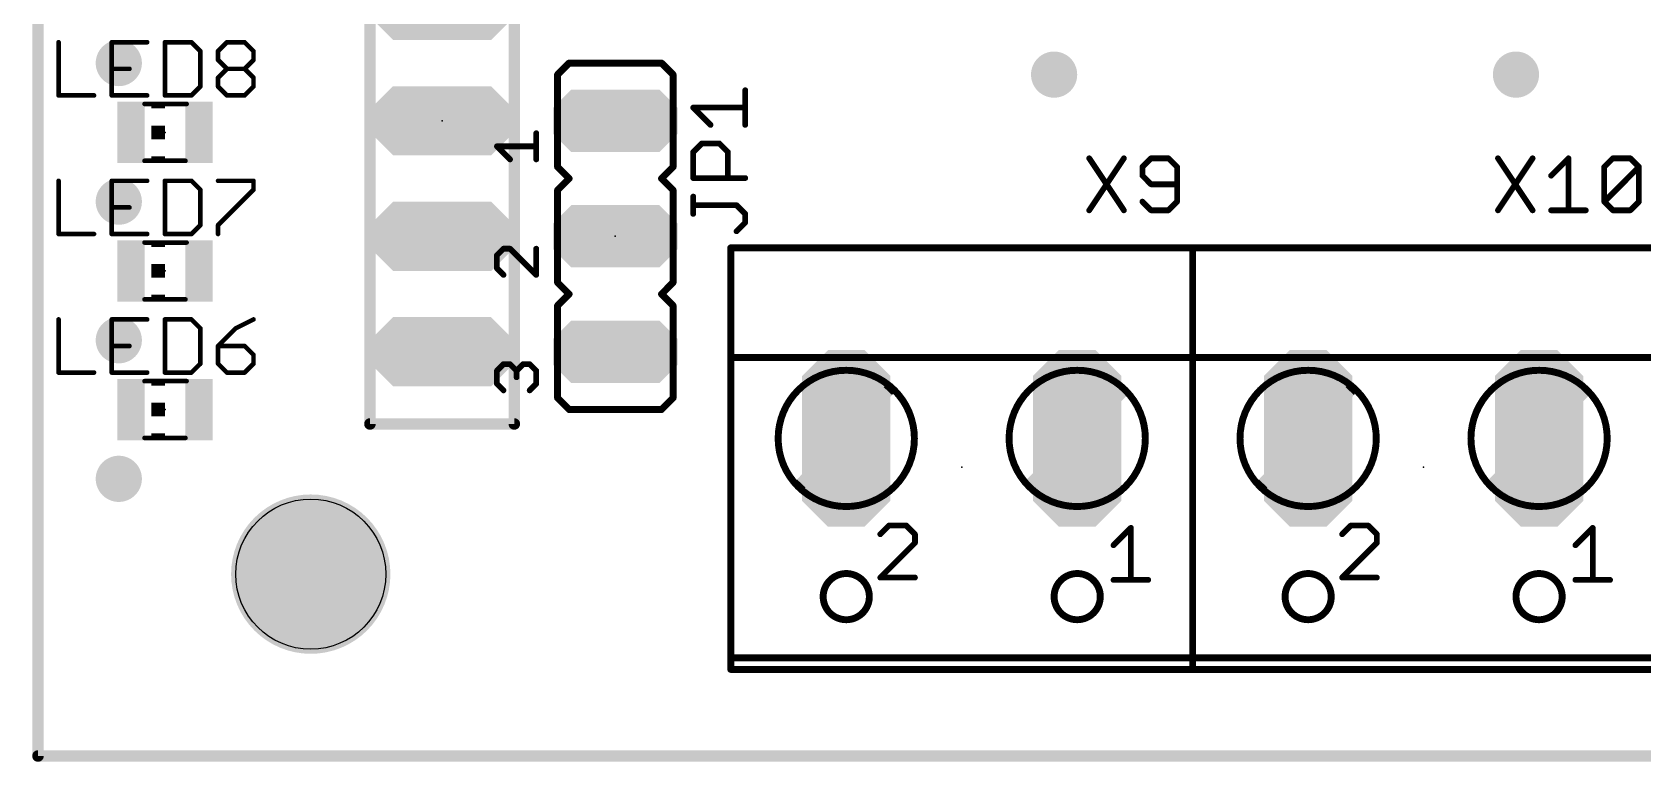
# Model space of a CAD drawing. Extents: x -10 to 136, y 0 to 101.
# Drawn here: x -0.13 to 35.3, y -0.13 to 15.92 of the extents above; entities that cross this region are included whole.
import ezdxf

# ---------------------------------------------------------------- set-up
doc = ezdxf.new("R2010")
doc.units = 0
for name, color, linetype in [('17', 92, 'CONTINUOUS'), ('18', 92, 'CONTINUOUS'), ('20', 7, 'CONTINUOUS'), ('21', 253, 'CONTINUOUS'), ('23', 7, 'CONTINUOUS'), ('25', 253, 'CONTINUOUS'), ('51', 253, 'CONTINUOUS')]:
    doc.layers.add(name, color=color, linetype=linetype)

# ---------------------------------------------------------------- blocks, each defined once
blk = doc.blocks.new('LONGP100')
at = {"const_width": 0.5}
blk.add_lwpolyline([(-0.75, -0.1036), (-0.75, 0.1036), (-0.6036, 0.25), (0.6036, 0.25), (0.75, 0.1036), (0.75, -0.1036), (0.6036, -0.25), (-0.6036, -0.25), (-0.75, -0.1036), (-0.75, 0.1036)], dxfattribs=at)
blk = doc.blocks.new('RECT')
blk.add_solid([(-0.5, -0.5), (0.5, -0.5), (-0.5, 0.5), (0.5, 0.5)])
blk = doc.blocks.new('ROUNDV')
at = {"const_width": 0.5}
blk.add_lwpolyline([(0, -0.25, 1), (0, 0.25, 1), (0, -0.25)], format="xyb", dxfattribs=at)

msp = doc.modelspace()

# ---------------------------------------------------------------- linework, layer by layer
at = {"layer": '20', "const_width": 0.254}
for points in [[(0, 94), (0, 0)], [(0, 0), (135.89, 0)]]:
    msp.add_lwpolyline(points, dxfattribs=at)
at = {"layer": '20', "const_width": 0.127}
for points in [[(0, 0.0635, 1), (0, -0.0635)], [(-0.0635, 0, 1), (0.0635, 0)]]:
    msp.add_lwpolyline(points, format="xyb", dxfattribs=at)
at = {"layer": '20'}
msp.add_circle((6, 4), 1.651, dxfattribs=at)
at = {"layer": '21'}
for points, const_width in [([(7.3025, 20.6375), (7.3025, 7.3025)], 0.254), ([(10.4775, 7.3025), (10.4775, 17.78)], 0.254), ([(11.684, 15.24), (11.43, 14.986)], 0.1524), ([(11.684, 15.24), (13.716, 15.24)], 0.1524), ([(13.716, 15.24), (13.97, 14.986)], 0.1524), ([(11.43, 12.954), (11.43, 14.986)], 0.1524), ([(13.97, 12.954), (13.97, 14.986)], 0.1524), ([(10.3839, 13.1214), (10.0958, 13.4095)], 0.127), ([(10.0958, 13.4095), (10.9601, 13.4095)], 0.127), ([(10.9601, 13.1214), (10.9601, 13.6976)], 0.127), ([(11.43, 12.954), (11.684, 12.7)], 0.1524), ([(11.684, 12.7), (11.43, 12.446)], 0.1524), ([(13.97, 12.954), (13.716, 12.7)], 0.1524), ([(13.716, 12.7), (13.97, 12.446)], 0.1524), ([(11.43, 10.414), (11.43, 12.446)], 0.1524), ([(13.97, 10.414), (13.97, 12.446)], 0.1524), ([(10.2399, 11.1576), (10.0958, 11.0135)], 0.127), ([(10.0958, 11.0135), (10.0958, 10.7254)], 0.127), ([(10.3839, 11.1576), (10.2399, 11.1576)], 0.127), ([(10.9601, 10.5814), (10.3839, 11.1576)], 0.127), ([(10.9601, 11.1576), (10.9601, 10.5814)], 0.127), ([(15.24, 11.176), (15.24, 8.763)], 0.1524), ([(15.24, 11.176), (25.4, 11.176)], 0.1524), ([(25.4, 8.763), (25.4, 11.176)], 0.1524), ([(25.4, 11.176), (25.4, 8.763)], 0.1524), ([(25.4, 11.176), (35.56, 11.176)], 0.1524), ([(10.0958, 10.7254), (10.2399, 10.5814)], 0.127), ([(11.43, 10.414), (11.684, 10.16)], 0.1524), ([(13.97, 10.414), (13.716, 10.16)], 0.1524), ([(11.684, 10.16), (11.43, 9.906)], 0.1524), ([(11.43, 7.874), (11.43, 9.906)], 0.1524), ([(13.716, 10.16), (13.97, 9.906)], 0.1524), ([(13.97, 7.874), (13.97, 9.906)], 0.1524), ([(10.0958, 8.4735), (10.2399, 8.6176)], 0.127), ([(10.0958, 8.1854), (10.0958, 8.4735)], 0.127), ([(10.2399, 8.6176), (10.3839, 8.6176)], 0.127), ([(10.3839, 8.6176), (10.528, 8.4735)], 0.127), ([(10.528, 8.4735), (10.672, 8.6176)], 0.127), ([(10.528, 8.4735), (10.528, 8.3295)], 0.127), ([(10.672, 8.6176), (10.8161, 8.6176)], 0.127), ([(10.8161, 8.6176), (10.9601, 8.4735)], 0.127), ([(10.9601, 8.4735), (10.9601, 8.1854)], 0.127), ([(16.891, 8.763), (15.24, 8.763)], 0.1524), ([(15.24, 8.763), (15.24, 2.159)], 0.1524), ([(21.971, 8.763), (18.669, 8.763)], 0.1524), ([(25.4, 8.763), (23.749, 8.763)], 0.1524), ([(25.4, 2.159), (25.4, 8.763)], 0.1524), ([(27.051, 8.763), (25.4, 8.763)], 0.1524), ([(25.4, 8.763), (25.4, 2.159)], 0.1524), ([(32.131, 8.763), (28.829, 8.763)], 0.1524), ([(35.56, 8.763), (33.909, 8.763)], 0.1524), ([(10.2399, 8.0414), (10.0958, 8.1854)], 0.127), ([(10.9601, 8.1854), (10.8161, 8.0414)], 0.127), ([(11.43, 7.874), (11.684, 7.62)], 0.1524), ([(13.97, 7.874), (13.716, 7.62)], 0.1524), ([(13.716, 7.62), (11.684, 7.62)], 0.1524), ([(7.3025, 7.3025), (10.4775, 7.3025)], 0.254), ([(25.4, 2.159), (15.24, 2.159)], 0.1524), ([(15.24, 2.159), (15.24, 1.905)], 0.1524), ([(25.4, 2.159), (25.4, 1.905)], 0.1524), ([(35.56, 2.159), (25.4, 2.159)], 0.1524), ([(25.4, 2.159), (25.4, 1.905)], 0.1524), ([(25.4, 1.905), (15.24, 1.905)], 0.1524), ([(35.56, 1.905), (25.4, 1.905)], 0.1524)]:
    msp.add_lwpolyline(points, dxfattribs=dict(at, const_width=const_width))
for points, const_width in [([(11.684, 15.2781, 1), (11.684, 15.2019)], 0.0762), ([(11.7109, 15.2131, 1), (11.6571, 15.2669)], 0.0762), ([(13.7429, 15.2669, 1), (13.6891, 15.2131)], 0.0762), ([(13.716, 15.2019, 1), (13.716, 15.2781)], 0.0762), ([(11.4681, 14.986, 1), (11.3919, 14.986)], 0.0762), ([(11.4031, 15.0129, 1), (11.4569, 14.9591)], 0.0762), ([(14.0081, 14.986, 1), (13.9319, 14.986)], 0.0762), ([(13.9431, 14.9591, 1), (13.9969, 15.0129)], 0.0762), ([(10.1183, 13.432, 1), (10.0733, 13.387)], 0.0635), ([(10.0958, 13.4413, 1), (10.0958, 13.3778)], 0.0635), ([(10.9919, 13.6976, 1), (10.9284, 13.6976)], 0.0635), ([(10.9601, 13.3778, 1), (10.9601, 13.4413)], 0.0635), ([(10.3614, 13.0989, 1), (10.4064, 13.1439)], 0.0635), ([(10.9284, 13.1214, 1), (10.9919, 13.1214)], 0.0635), ([(11.3919, 12.954, 1), (11.4681, 12.954)], 0.0762), ([(11.4569, 12.9809, 1), (11.4031, 12.9271)], 0.0762), ([(11.7109, 12.6731, 1), (11.6571, 12.7269)], 0.0762), ([(11.6571, 12.6731, 1), (11.7109, 12.7269)], 0.0762), ([(13.7429, 12.7269, 1), (13.6891, 12.6731)], 0.0762), ([(13.6891, 12.7269, 1), (13.7429, 12.6731)], 0.0762), ([(13.9319, 12.954, 1), (14.0081, 12.954)], 0.0762), ([(13.9969, 12.9271, 1), (13.9431, 12.9809)], 0.0762), ([(11.4681, 12.446, 1), (11.3919, 12.446)], 0.0762), ([(11.4031, 12.4729, 1), (11.4569, 12.4191)], 0.0762), ([(14.0081, 12.446, 1), (13.9319, 12.446)], 0.0762), ([(13.9431, 12.4191, 1), (13.9969, 12.4729)], 0.0762), ([(10.1276, 11.0135, 1), (10.064, 11.0135)], 0.0635), ([(10.0733, 11.036, 1), (10.1183, 10.991)], 0.0635), ([(10.2399, 11.1894, 1), (10.2399, 11.1258)], 0.0635), ([(10.2624, 11.1351, 1), (10.2174, 11.1801)], 0.0635), ([(10.4064, 11.1801, 1), (10.3614, 11.1351)], 0.0635), ([(10.3839, 11.1258, 1), (10.3839, 11.1894)], 0.0635), ([(10.9919, 11.1576, 1), (10.9284, 11.1576)], 0.0635), ([(15.2781, 11.176, 1), (15.2019, 11.176)], 0.0762), ([(15.24, 11.2141, 1), (15.24, 11.1379)], 0.0762), ([(25.4381, 11.176, 1), (25.3619, 11.176)], 0.0762), ([(25.4381, 11.176, 1), (25.3619, 11.176)], 0.0762), ([(25.4, 11.2141, 1), (25.4, 11.1379)], 0.0762), ([(25.4, 11.1379, 1), (25.4, 11.2141)], 0.0762), ([(10.064, 10.7254, 1), (10.1276, 10.7254)], 0.0635), ([(10.1182, 10.7479, 1), (10.0734, 10.7029)], 0.0635), ([(10.2175, 10.5589, 1), (10.2623, 10.6039)], 0.0635), ([(10.9376, 10.5589, 1), (10.9826, 10.6039)], 0.0635), ([(10.9284, 10.5814, 1), (10.9919, 10.5814)], 0.0635), ([(11.3919, 10.414, 1), (11.4681, 10.414)], 0.0762), ([(11.4569, 10.4409, 1), (11.4031, 10.3871)], 0.0762), ([(13.9319, 10.414, 1), (14.0081, 10.414)], 0.0762), ([(13.9969, 10.3871, 1), (13.9431, 10.4409)], 0.0762), ([(11.4681, 9.906, 1), (11.3919, 9.906)], 0.0762), ([(11.4031, 9.9329, 1), (11.4569, 9.8791)], 0.0762), ([(11.7109, 10.1331, 1), (11.6571, 10.1869)], 0.0762), ([(11.6571, 10.1331, 1), (11.7109, 10.1869)], 0.0762), ([(13.7429, 10.1869, 1), (13.6891, 10.1331)], 0.0762), ([(13.6891, 10.1869, 1), (13.7429, 10.1331)], 0.0762), ([(14.0081, 9.906, 1), (13.9319, 9.906)], 0.0762), ([(13.9431, 9.8791, 1), (13.9969, 9.9329)], 0.0762), ([(10.1276, 8.4735, 1), (10.064, 8.4735)], 0.0635), ([(10.0733, 8.496, 1), (10.1183, 8.451)], 0.0635), ([(10.2399, 8.6494, 1), (10.2399, 8.5859)], 0.0635), ([(10.2624, 8.5951, 1), (10.2174, 8.6401)], 0.0635), ([(10.4064, 8.6401, 1), (10.3614, 8.5951)], 0.0635), ([(10.3839, 8.5859, 1), (10.3839, 8.6494)], 0.0635), ([(10.5598, 8.4735, 1), (10.4962, 8.4735)], 0.0635), ([(10.5055, 8.4959, 1), (10.5505, 8.4511)], 0.0635), ([(10.5055, 8.451, 1), (10.5505, 8.496)], 0.0635), ([(10.672, 8.6494, 1), (10.672, 8.5859)], 0.0635), ([(10.6945, 8.5952, 1), (10.6495, 8.64)], 0.0635), ([(10.8386, 8.64, 1), (10.7936, 8.5952)], 0.0635), ([(10.8161, 8.5859, 1), (10.8161, 8.6494)], 0.0635), ([(10.9919, 8.4735, 1), (10.9284, 8.4735)], 0.0635), ([(10.9376, 8.4511, 1), (10.9826, 8.4959)], 0.0635), ([(15.24, 8.8011, 1), (15.24, 8.7249)], 0.0762), ([(15.2781, 8.763, 1), (15.2019, 8.763)], 0.0762), ([(15.2019, 8.763, 1), (15.2781, 8.763)], 0.0762), ([(16.891, 8.7249, 1), (16.891, 8.8011)], 0.0762), ([(18.669, 8.8011, 1), (18.669, 8.7249)], 0.0762), ([(21.971, 8.7249, 1), (21.971, 8.8011)], 0.0762), ([(23.749, 8.8011, 1), (23.749, 8.7249)], 0.0762), ([(25.4381, 8.763, 1), (25.3619, 8.763)], 0.0762), ([(25.4, 8.8011, 1), (25.4, 8.7249)], 0.0762), ([(25.4381, 8.763, 1), (25.3619, 8.763)], 0.0762), ([(25.3619, 8.763, 1), (25.4381, 8.763)], 0.0762), ([(25.3619, 8.763, 1), (25.4381, 8.763)], 0.0762), ([(25.4, 8.7249, 1), (25.4, 8.8011)], 0.0762), ([(27.051, 8.7249, 1), (27.051, 8.8011)], 0.0762), ([(28.829, 8.8011, 1), (28.829, 8.7249)], 0.0762), ([(32.131, 8.7249, 1), (32.131, 8.8011)], 0.0762), ([(33.909, 8.8011, 1), (33.909, 8.7249)], 0.0762), ([(10.064, 8.1854, 1), (10.1276, 8.1854)], 0.0635), ([(10.1182, 8.2079, 1), (10.0734, 8.1629)], 0.0635), ([(10.4962, 8.3295, 1), (10.5598, 8.3295)], 0.0635), ([(10.9284, 8.1854, 1), (10.9919, 8.1854)], 0.0635), ([(10.9826, 8.1629, 1), (10.9376, 8.2079)], 0.0635), ([(10.2175, 8.0189, 1), (10.2623, 8.0639)], 0.0635), ([(10.7936, 8.0639, 1), (10.8386, 8.0189)], 0.0635), ([(11.3919, 7.874, 1), (11.4681, 7.874)], 0.0762), ([(11.4569, 7.9009, 1), (11.4031, 7.8471)], 0.0762), ([(13.9319, 7.874, 1), (14.0081, 7.874)], 0.0762), ([(13.9969, 7.8471, 1), (13.9431, 7.9009)], 0.0762), ([(11.684, 7.6581, 1), (11.684, 7.5819)], 0.0762), ([(11.6571, 7.5931, 1), (11.7109, 7.6469)], 0.0762), ([(13.6891, 7.6469, 1), (13.7429, 7.5931)], 0.0762), ([(13.716, 7.5819, 1), (13.716, 7.6581)], 0.0762), ([(7.3025, 7.366, 1), (7.3025, 7.239)], 0.127), ([(7.239, 7.3025, 1), (7.366, 7.3025)], 0.127), ([(10.414, 7.3025, 1), (10.541, 7.3025)], 0.127), ([(10.4775, 7.239, 1), (10.4775, 7.366)], 0.127), ([(17.78, 2.9972, 1), (17.78, 4.0132, 1), (17.78, 2.9972)], 0.1524), ([(22.86, 2.9972, 1), (22.86, 4.0132, 1), (22.86, 2.9972)], 0.1524), ([(27.94, 2.9972, 1), (27.94, 4.0132, 1), (27.94, 2.9972)], 0.1524), ([(33.02, 2.9972, 1), (33.02, 4.0132, 1), (33.02, 2.9972)], 0.1524), ([(15.24, 2.1971, 1), (15.24, 2.1209)], 0.0762), ([(15.2781, 2.159, 1), (15.2019, 2.159)], 0.0762), ([(15.2019, 2.159, 1), (15.2781, 2.159)], 0.0762), ([(25.4381, 2.159, 1), (25.3619, 2.159)], 0.0762), ([(25.4, 2.1971, 1), (25.4, 2.1209)], 0.0762), ([(25.4381, 2.159, 1), (25.3619, 2.159)], 0.0762), ([(25.3619, 2.159, 1), (25.4381, 2.159)], 0.0762), ([(25.3619, 2.159, 1), (25.4381, 2.159)], 0.0762), ([(25.4, 2.1209, 1), (25.4, 2.1971)], 0.0762), ([(15.24, 1.9431, 1), (15.24, 1.8669)], 0.0762), ([(15.2019, 1.905, 1), (15.2781, 1.905)], 0.0762), ([(25.4, 1.9431, 1), (25.4, 1.8669)], 0.0762), ([(25.3619, 1.905, 1), (25.4381, 1.905)], 0.0762), ([(25.3619, 1.905, 1), (25.4381, 1.905)], 0.0762), ([(25.4, 1.8669, 1), (25.4, 1.9431)], 0.0762)]:
    msp.add_lwpolyline(points, format="xyb", dxfattribs=dict(at, const_width=const_width))
at = {"layer": '23'}
for p in [(8.89, 13.97), (2.794, 13.716), (12.7, 11.43), (2.794, 10.668), (2.794, 7.62), (20.32, 6.35), (30.48, 6.35)]:
    msp.add_point(p, dxfattribs=at)
at = {"layer": '25'}
for points, const_width in [([(0.4533, 15.6981), (0.4533, 14.5288)], 0.1016), ([(2.4021, 15.6981), (1.6226, 15.6981)], 0.1016), ([(1.6226, 15.6981), (1.6226, 14.5288)], 0.1016), ([(2.7919, 15.6981), (2.7919, 14.5288)], 0.1016), ([(3.3765, 15.6981), (2.7919, 15.6981)], 0.1016), ([(3.5714, 15.5032), (3.3765, 15.6981)], 0.1016), ([(3.9612, 15.5032), (4.156, 15.6981)], 0.1016), ([(4.156, 15.6981), (4.5458, 15.6981)], 0.1016), ([(4.5458, 15.6981), (4.7407, 15.5032)], 0.1016), ([(3.5714, 14.7236), (3.5714, 15.5032)], 0.1016), ([(3.9612, 15.3083), (3.9612, 15.5032)], 0.1016), ([(4.156, 15.1134), (3.9612, 15.3083)], 0.1016), ([(4.7407, 15.3083), (4.5458, 15.1134)], 0.1016), ([(4.7407, 15.5032), (4.7407, 15.3083)], 0.1016), ([(1.6226, 15.1134), (2.0123, 15.1134)], 0.1016), ([(3.9612, 14.9185), (4.156, 15.1134)], 0.1016), ([(3.9612, 14.7236), (3.9612, 14.9185)], 0.1016), ([(4.156, 15.1134), (4.5458, 15.1134)], 0.1016), ([(4.5458, 15.1134), (4.7407, 14.9185)], 0.1016), ([(4.7407, 14.9185), (4.7407, 14.7236)], 0.1016), ([(0.4533, 14.5288), (1.2328, 14.5288)], 0.1016), ([(1.6226, 14.5288), (2.4021, 14.5288)], 0.1016), ([(2.7919, 14.5288), (3.3765, 14.5288)], 0.1016), ([(3.3765, 14.5288), (3.5714, 14.7236)], 0.1016), ([(4.156, 14.5288), (3.9612, 14.7236)], 0.1016), ([(4.5458, 14.5288), (4.156, 14.5288)], 0.1016), ([(4.7407, 14.7236), (4.5458, 14.5288)], 0.1016), ([(15.5575, 13.88), (15.5575, 14.6426)], 0.127), ([(14.7949, 13.88), (14.4136, 14.2613)], 0.127), ([(14.4136, 14.2613), (15.5575, 14.2613)], 0.127), ([(14.4136, 13.2826), (14.6042, 13.4733)], 0.127), ([(14.6042, 13.4733), (14.9856, 13.4733)], 0.127), ([(14.9856, 13.4733), (15.1762, 13.2826)], 0.127), ([(14.4136, 12.7107), (14.4136, 13.2826)], 0.127), ([(15.1762, 13.2826), (15.1762, 12.7107)], 0.127), ([(23.1248, 13.1454), (23.8874, 12.0015)], 0.127), ([(23.8874, 13.1454), (23.1248, 12.0015)], 0.127), ([(24.4847, 13.1454), (24.2941, 12.9548)], 0.127), ([(24.866, 13.1454), (24.4847, 13.1454)], 0.127), ([(25.0567, 12.9548), (24.866, 13.1454)], 0.127), ([(32.1154, 13.1454), (32.878, 12.0015)], 0.127), ([(32.878, 13.1454), (32.1154, 12.0015)], 0.127), ([(33.2847, 12.7641), (33.666, 13.1454)], 0.127), ([(33.666, 13.1454), (33.666, 12.0015)], 0.127), ([(34.454, 12.9548), (34.6446, 13.1454)], 0.127), ([(34.6446, 13.1454), (35.0259, 13.1454)], 0.127), ([(35.0259, 13.1454), (35.2166, 12.9548)], 0.127), ([(15.5575, 12.7107), (14.4136, 12.7107)], 0.127), ([(24.2941, 12.9548), (24.2941, 12.7641)], 0.127), ([(24.2941, 12.7641), (24.4847, 12.5734)], 0.127), ([(25.0567, 12.1921), (25.0567, 12.9548)], 0.127), ([(34.454, 12.1921), (34.454, 12.9548)], 0.127), ([(34.454, 12.1921), (35.2166, 12.9548)], 0.127), ([(35.2166, 12.9548), (35.2166, 12.1921)], 0.127), ([(0.4533, 12.6501), (0.4533, 11.4808)], 0.1016), ([(2.4021, 12.6501), (1.6226, 12.6501)], 0.1016), ([(1.6226, 12.6501), (1.6226, 11.4808)], 0.1016), ([(2.7919, 12.6501), (2.7919, 11.4808)], 0.1016), ([(3.3765, 12.6501), (2.7919, 12.6501)], 0.1016), ([(3.5714, 12.4552), (3.3765, 12.6501)], 0.1016), ([(3.5714, 11.6756), (3.5714, 12.4552)], 0.1016), ([(3.9612, 12.6501), (4.7407, 12.6501)], 0.1016), ([(4.7407, 12.4552), (3.9612, 11.6756)], 0.1016), ([(4.7407, 12.6501), (4.7407, 12.4552)], 0.1016), ([(24.4847, 12.5734), (25.0567, 12.5734)], 0.127), ([(1.6226, 12.0654), (2.0123, 12.0654)], 0.1016), ([(14.4136, 11.9227), (14.4136, 12.304)], 0.127), ([(15.3669, 12.1133), (14.4136, 12.1133)], 0.127), ([(15.5575, 11.9227), (15.3669, 12.1133)], 0.127), ([(24.2941, 12.1921), (24.4847, 12.0015)], 0.127), ([(24.4847, 12.0015), (24.866, 12.0015)], 0.127), ([(24.866, 12.0015), (25.0567, 12.1921)], 0.127), ([(33.2847, 12.0015), (34.0473, 12.0015)], 0.127), ([(34.6446, 12.0015), (34.454, 12.1921)], 0.127), ([(35.0259, 12.0015), (34.6446, 12.0015)], 0.127), ([(35.2166, 12.1921), (35.0259, 12.0015)], 0.127), ([(3.3765, 11.4808), (3.5714, 11.6756)], 0.1016), ([(3.9612, 11.6756), (3.9612, 11.4808)], 0.1016), ([(15.3669, 11.5414), (15.5575, 11.732)], 0.127), ([(15.5575, 11.732), (15.5575, 11.9227)], 0.127), ([(0.4533, 11.4808), (1.2328, 11.4808)], 0.1016), ([(1.6226, 11.4808), (2.4021, 11.4808)], 0.1016), ([(2.7919, 11.4808), (3.3765, 11.4808)], 0.1016), ([(0.4533, 9.6021), (0.4533, 8.4328)], 0.1016), ([(2.4021, 9.6021), (1.6226, 9.6021)], 0.1016), ([(1.6226, 9.6021), (1.6226, 8.4328)], 0.1016), ([(2.7919, 9.6021), (2.7919, 8.4328)], 0.1016), ([(3.3765, 9.6021), (2.7919, 9.6021)], 0.1016), ([(3.5714, 9.4072), (3.3765, 9.6021)], 0.1016), ([(4.7407, 9.6021), (4.3509, 9.4072)], 0.1016), ([(3.5714, 8.6276), (3.5714, 9.4072)], 0.1016), ([(4.3509, 9.4072), (3.9612, 9.0174)], 0.1016), ([(1.6226, 9.0174), (2.0123, 9.0174)], 0.1016), ([(3.9612, 9.0174), (3.9612, 8.6276)], 0.1016), ([(4.5458, 9.0174), (3.9612, 9.0174)], 0.1016), ([(4.7407, 8.8225), (4.5458, 9.0174)], 0.1016), ([(4.7407, 8.6276), (4.7407, 8.8225)], 0.1016), ([(3.3765, 8.4328), (3.5714, 8.6276)], 0.1016), ([(3.9612, 8.6276), (4.156, 8.4328)], 0.1016), ([(4.5458, 8.4328), (4.7407, 8.6276)], 0.1016), ([(0.4533, 8.4328), (1.2328, 8.4328)], 0.1016), ([(1.6226, 8.4328), (2.4021, 8.4328)], 0.1016), ([(2.7919, 8.4328), (3.3765, 8.4328)], 0.1016), ([(4.156, 8.4328), (4.5458, 8.4328)], 0.1016)]:
    msp.add_lwpolyline(points, dxfattribs=dict(at, const_width=const_width))
for points, const_width in [([(0.4787, 15.6981, 1), (0.4279, 15.6981)], 0.0508), ([(1.6226, 15.7235, 1), (1.6226, 15.6727)], 0.0508), ([(1.648, 15.6981, 1), (1.5972, 15.6981)], 0.0508), ([(2.4021, 15.6727, 1), (2.4021, 15.7235)], 0.0508), ([(2.8173, 15.6981, 1), (2.7665, 15.6981)], 0.0508), ([(2.7919, 15.7235, 1), (2.7919, 15.6727)], 0.0508), ([(3.3945, 15.7161, 1), (3.3585, 15.6801)], 0.0508), ([(3.3765, 15.6727, 1), (3.3765, 15.7235)], 0.0508), ([(4.156, 15.7235, 1), (4.156, 15.6727)], 0.0508), ([(4.174, 15.6801, 1), (4.138, 15.7161)], 0.0508), ([(4.5638, 15.7161, 1), (4.5278, 15.6801)], 0.0508), ([(4.5458, 15.6727, 1), (4.5458, 15.7235)], 0.0508), ([(3.5968, 15.5032, 1), (3.546, 15.5032)], 0.0508), ([(3.5534, 15.4852, 1), (3.5894, 15.5212)], 0.0508), ([(3.9432, 15.5212, 1), (3.9792, 15.4852)], 0.0508), ([(3.9792, 15.3263, 1), (3.9432, 15.2903)], 0.0508), ([(3.9866, 15.5032, 1), (3.9358, 15.5032)], 0.0508), ([(3.9358, 15.3083, 1), (3.9866, 15.3083)], 0.0508), ([(4.7661, 15.5032, 1), (4.7153, 15.5032)], 0.0508), ([(4.7153, 15.3083, 1), (4.7661, 15.3083)], 0.0508), ([(4.7227, 15.4852, 1), (4.7587, 15.5212)], 0.0508), ([(4.7587, 15.2903, 1), (4.7227, 15.3263)], 0.0508), ([(1.6226, 15.1388, 1), (1.6226, 15.088)], 0.0508), ([(2.0123, 15.088, 1), (2.0123, 15.1388)], 0.0508), ([(3.9432, 14.9365, 1), (3.9792, 14.9005)], 0.0508), ([(3.9866, 14.9185, 1), (3.9358, 14.9185)], 0.0508), ([(4.156, 15.1388, 1), (4.156, 15.088)], 0.0508), ([(4.174, 15.0954, 1), (4.138, 15.1314)], 0.0508), ([(4.138, 15.0954, 1), (4.174, 15.1314)], 0.0508), ([(4.5638, 15.1314, 1), (4.5278, 15.0954)], 0.0508), ([(4.5278, 15.1314, 1), (4.5638, 15.0954)], 0.0508), ([(4.5458, 15.088, 1), (4.5458, 15.1388)], 0.0508), ([(4.7661, 14.9185, 1), (4.7153, 14.9185)], 0.0508), ([(4.7227, 14.9005, 1), (4.7587, 14.9365)], 0.0508), ([(0.4533, 14.5542, 1), (0.4533, 14.5034)], 0.0508), ([(0.4279, 14.5288, 1), (0.4787, 14.5288)], 0.0508), ([(1.2328, 14.5034, 1), (1.2328, 14.5542)], 0.0508), ([(1.6226, 14.5542, 1), (1.6226, 14.5034)], 0.0508), ([(1.5972, 14.5288, 1), (1.648, 14.5288)], 0.0508), ([(2.4021, 14.5034, 1), (2.4021, 14.5542)], 0.0508), ([(2.7919, 14.5542, 1), (2.7919, 14.5034)], 0.0508), ([(2.7665, 14.5288, 1), (2.8173, 14.5288)], 0.0508), ([(3.3585, 14.5468, 1), (3.3945, 14.5108)], 0.0508), ([(3.3765, 14.5034, 1), (3.3765, 14.5542)], 0.0508), ([(3.546, 14.7236, 1), (3.5968, 14.7236)], 0.0508), ([(3.5894, 14.7056, 1), (3.5534, 14.7416)], 0.0508), ([(3.9792, 14.7416, 1), (3.9432, 14.7056)], 0.0508), ([(3.9358, 14.7236, 1), (3.9866, 14.7236)], 0.0508), ([(4.156, 14.5542, 1), (4.156, 14.5034)], 0.0508), ([(4.138, 14.5108, 1), (4.174, 14.5468)], 0.0508), ([(4.5278, 14.5468, 1), (4.5638, 14.5108)], 0.0508), ([(4.5458, 14.5034, 1), (4.5458, 14.5542)], 0.0508), ([(4.7153, 14.7236, 1), (4.7661, 14.7236)], 0.0508), ([(4.7587, 14.7056, 1), (4.7227, 14.7416)], 0.0508), ([(15.5893, 14.6426, 1), (15.5258, 14.6426)], 0.0635), ([(14.4361, 14.2838, 1), (14.3911, 14.2388)], 0.0635), ([(14.4136, 14.2931, 1), (14.4136, 14.2295)], 0.0635), ([(15.5575, 14.2295, 1), (15.5575, 14.2931)], 0.0635), ([(14.7724, 13.8575, 1), (14.8174, 13.9025)], 0.0635), ([(15.5258, 13.88, 1), (15.5893, 13.88)], 0.0635), ([(14.6042, 13.5051, 1), (14.6042, 13.4415)], 0.0635), ([(14.6267, 13.4509, 1), (14.5817, 13.4957)], 0.0635), ([(15.0081, 13.4957, 1), (14.9631, 13.4509)], 0.0635), ([(14.9856, 13.4415, 1), (14.9856, 13.5051)], 0.0635), ([(14.3911, 13.305, 1), (14.4361, 13.2602)], 0.0635), ([(14.4454, 13.2826, 1), (14.3819, 13.2826)], 0.0635), ([(15.208, 13.2826, 1), (15.1445, 13.2826)], 0.0635), ([(15.1537, 13.2602, 1), (15.1987, 13.305)], 0.0635), ([(23.1512, 13.163, 1), (23.0984, 13.1278)], 0.0635), ([(23.9138, 13.1278, 1), (23.861, 13.163)], 0.0635), ([(24.4847, 13.1772, 1), (24.4847, 13.1136)], 0.0635), ([(24.5072, 13.1229, 1), (24.4622, 13.1679)], 0.0635), ([(24.8884, 13.1679, 1), (24.8436, 13.1229)], 0.0635), ([(24.866, 13.1136, 1), (24.866, 13.1772)], 0.0635), ([(32.1418, 13.163, 1), (32.089, 13.1278)], 0.0635), ([(32.9044, 13.1278, 1), (32.8516, 13.163)], 0.0635), ([(33.6978, 13.1454, 1), (33.6343, 13.1454)], 0.0635), ([(33.6885, 13.1229, 1), (33.6435, 13.1679)], 0.0635), ([(34.6446, 13.1772, 1), (34.6446, 13.1136)], 0.0635), ([(34.6671, 13.1229, 1), (34.6221, 13.1679)], 0.0635), ([(35.0483, 13.1679, 1), (35.0035, 13.1229)], 0.0635), ([(35.0259, 13.1136, 1), (35.0259, 13.1772)], 0.0635), ([(14.4136, 12.7425, 1), (14.4136, 12.679)], 0.0635), ([(15.5575, 12.679, 1), (15.5575, 12.7425)], 0.0635), ([(24.2716, 12.9773, 1), (24.3166, 12.9323)], 0.0635), ([(24.3166, 12.7865, 1), (24.2716, 12.7417)], 0.0635), ([(24.3258, 12.9548, 1), (24.2624, 12.9548)], 0.0635), ([(24.2624, 12.7641, 1), (24.3258, 12.7641)], 0.0635), ([(25.0885, 12.9548, 1), (25.025, 12.9548)], 0.0635), ([(25.0343, 12.9323, 1), (25.0791, 12.9773)], 0.0635), ([(33.2622, 12.7866, 1), (33.3072, 12.7416)], 0.0635), ([(34.4858, 12.9548, 1), (34.4222, 12.9548)], 0.0635), ([(34.4315, 12.9773, 1), (34.4765, 12.9323)], 0.0635), ([(35.2484, 12.9548, 1), (35.1848, 12.9548)], 0.0635), ([(35.2391, 12.9324, 1), (35.1941, 12.9772)], 0.0635), ([(35.1942, 12.9323, 1), (35.239, 12.9773)], 0.0635), ([(0.4787, 12.6501, 1), (0.4279, 12.6501)], 0.0508), ([(1.6226, 12.6755, 1), (1.6226, 12.6247)], 0.0508), ([(1.648, 12.6501, 1), (1.5972, 12.6501)], 0.0508), ([(2.4021, 12.6247, 1), (2.4021, 12.6755)], 0.0508), ([(2.8173, 12.6501, 1), (2.7665, 12.6501)], 0.0508), ([(2.7919, 12.6755, 1), (2.7919, 12.6247)], 0.0508), ([(3.3945, 12.6681, 1), (3.3585, 12.6321)], 0.0508), ([(3.3765, 12.6247, 1), (3.3765, 12.6755)], 0.0508), ([(3.5968, 12.4552, 1), (3.546, 12.4552)], 0.0508), ([(3.5534, 12.4372, 1), (3.5894, 12.4732)], 0.0508), ([(3.9612, 12.6755, 1), (3.9612, 12.6247)], 0.0508), ([(4.7661, 12.6501, 1), (4.7153, 12.6501)], 0.0508), ([(4.7153, 12.4552, 1), (4.7661, 12.4552)], 0.0508), ([(4.7587, 12.4372, 1), (4.7227, 12.4732)], 0.0508), ([(4.7407, 12.6247, 1), (4.7407, 12.6755)], 0.0508), ([(14.3819, 12.7107, 1), (14.4454, 12.7107)], 0.0635), ([(15.1445, 12.7107, 1), (15.208, 12.7107)], 0.0635), ([(24.4847, 12.6052, 1), (24.4847, 12.5417)], 0.0635), ([(24.4622, 12.551, 1), (24.5072, 12.5958)], 0.0635), ([(25.0567, 12.5417, 1), (25.0567, 12.6052)], 0.0635), ([(1.6226, 12.0908, 1), (1.6226, 12.04)], 0.0508), ([(2.0123, 12.04, 1), (2.0123, 12.0908)], 0.0508), ([(14.4136, 12.1451, 1), (14.4136, 12.0816)], 0.0635), ([(14.4454, 12.304, 1), (14.3819, 12.304)], 0.0635), ([(15.3894, 12.1358, 1), (15.3444, 12.0908)], 0.0635), ([(15.3669, 12.0816, 1), (15.3669, 12.1451)], 0.0635), ([(23.0984, 12.0191, 1), (23.1512, 11.9839)], 0.0635), ([(23.861, 11.9839, 1), (23.9138, 12.0191)], 0.0635), ([(24.3166, 12.2146, 1), (24.2716, 12.1696)], 0.0635), ([(24.4847, 12.0333, 1), (24.4847, 11.9697)], 0.0635), ([(24.4622, 11.979, 1), (24.5072, 12.024)], 0.0635), ([(24.8436, 12.024, 1), (24.8884, 11.979)], 0.0635), ([(24.866, 11.9697, 1), (24.866, 12.0333)], 0.0635), ([(25.025, 12.1921, 1), (25.0885, 12.1921)], 0.0635), ([(25.0791, 12.1696, 1), (25.0343, 12.2146)], 0.0635), ([(32.089, 12.0191, 1), (32.1418, 11.9839)], 0.0635), ([(32.8516, 11.9839, 1), (32.9044, 12.0191)], 0.0635), ([(33.2847, 12.0333, 1), (33.2847, 11.9697)], 0.0635), ([(34.0473, 11.9697, 1), (34.0473, 12.0333)], 0.0635), ([(34.4765, 12.2146, 1), (34.4315, 12.1696)], 0.0635), ([(34.4222, 12.1921, 1), (34.4858, 12.1921)], 0.0635), ([(34.4315, 12.2145, 1), (34.4765, 12.1697)], 0.0635), ([(34.6446, 12.0333, 1), (34.6446, 11.9697)], 0.0635), ([(34.6221, 11.979, 1), (34.6671, 12.024)], 0.0635), ([(35.0035, 12.024, 1), (35.0483, 11.979)], 0.0635), ([(35.0259, 11.9697, 1), (35.0259, 12.0333)], 0.0635), ([(35.1848, 12.1921, 1), (35.2484, 12.1921)], 0.0635), ([(35.239, 12.1696, 1), (35.1942, 12.2146)], 0.0635), ([(3.546, 11.6756, 1), (3.5968, 11.6756)], 0.0508), ([(3.5894, 11.6576, 1), (3.5534, 11.6936)], 0.0508), ([(3.9432, 11.6936, 1), (3.9792, 11.6576)], 0.0508), ([(3.9866, 11.6756, 1), (3.9358, 11.6756)], 0.0508), ([(14.3819, 11.9227, 1), (14.4454, 11.9227)], 0.0635), ([(15.5893, 11.9227, 1), (15.5258, 11.9227)], 0.0635), ([(15.5258, 11.732, 1), (15.5893, 11.732)], 0.0635), ([(15.535, 11.9002, 1), (15.58, 11.9452)], 0.0635), ([(15.58, 11.7095, 1), (15.535, 11.7545)], 0.0635), ([(33.6343, 12.0015, 1), (33.6978, 12.0015)], 0.0635), ([(0.4533, 11.5062, 1), (0.4533, 11.4554)], 0.0508), ([(0.4279, 11.4808, 1), (0.4787, 11.4808)], 0.0508), ([(1.2328, 11.4554, 1), (1.2328, 11.5062)], 0.0508), ([(1.6226, 11.5062, 1), (1.6226, 11.4554)], 0.0508), ([(1.5972, 11.4808, 1), (1.648, 11.4808)], 0.0508), ([(2.4021, 11.4554, 1), (2.4021, 11.5062)], 0.0508), ([(2.7919, 11.5062, 1), (2.7919, 11.4554)], 0.0508), ([(2.7665, 11.4808, 1), (2.8173, 11.4808)], 0.0508), ([(3.3585, 11.4988, 1), (3.3945, 11.4628)], 0.0508), ([(3.3765, 11.4554, 1), (3.3765, 11.5062)], 0.0508), ([(3.9358, 11.4808, 1), (3.9866, 11.4808)], 0.0508), ([(15.3444, 11.5639, 1), (15.3894, 11.5189)], 0.0635), ([(0.4787, 9.6021, 1), (0.4279, 9.6021)], 0.0508), ([(1.6226, 9.6275, 1), (1.6226, 9.5767)], 0.0508), ([(1.648, 9.6021, 1), (1.5972, 9.6021)], 0.0508), ([(2.4021, 9.5767, 1), (2.4021, 9.6275)], 0.0508), ([(2.8173, 9.6021, 1), (2.7665, 9.6021)], 0.0508), ([(2.7919, 9.6275, 1), (2.7919, 9.5767)], 0.0508), ([(3.3945, 9.6201, 1), (3.3585, 9.5841)], 0.0508), ([(3.3765, 9.5767, 1), (3.3765, 9.6275)], 0.0508), ([(4.7521, 9.5794, 1), (4.7293, 9.6248)], 0.0508), ([(3.5968, 9.4072, 1), (3.546, 9.4072)], 0.0508), ([(3.5534, 9.3892, 1), (3.5894, 9.4252)], 0.0508), ([(4.3395, 9.4299, 1), (4.3623, 9.3845)], 0.0508), ([(4.3689, 9.3892, 1), (4.3329, 9.4252)], 0.0508), ([(1.6226, 9.0428, 1), (1.6226, 8.992)], 0.0508), ([(2.0123, 8.992, 1), (2.0123, 9.0428)], 0.0508), ([(3.9432, 9.0354, 1), (3.9792, 8.9994)], 0.0508), ([(3.9866, 9.0174, 1), (3.9358, 9.0174)], 0.0508), ([(3.9612, 9.0428, 1), (3.9612, 8.992)], 0.0508), ([(4.5638, 9.0354, 1), (4.5278, 8.9994)], 0.0508), ([(4.5458, 8.992, 1), (4.5458, 9.0428)], 0.0508), ([(4.7661, 8.8225, 1), (4.7153, 8.8225)], 0.0508), ([(4.7227, 8.8045, 1), (4.7587, 8.8405)], 0.0508), ([(3.546, 8.6276, 1), (3.5968, 8.6276)], 0.0508), ([(3.5894, 8.6096, 1), (3.5534, 8.6456)], 0.0508), ([(3.9792, 8.6456, 1), (3.9432, 8.6096)], 0.0508), ([(3.9358, 8.6276, 1), (3.9866, 8.6276)], 0.0508), ([(4.7153, 8.6276, 1), (4.7661, 8.6276)], 0.0508), ([(4.7587, 8.6096, 1), (4.7227, 8.6456)], 0.0508), ([(0.4533, 8.4582, 1), (0.4533, 8.4074)], 0.0508), ([(0.4279, 8.4328, 1), (0.4787, 8.4328)], 0.0508), ([(1.2328, 8.4074, 1), (1.2328, 8.4582)], 0.0508), ([(1.6226, 8.4582, 1), (1.6226, 8.4074)], 0.0508), ([(1.5972, 8.4328, 1), (1.648, 8.4328)], 0.0508), ([(2.4021, 8.4074, 1), (2.4021, 8.4582)], 0.0508), ([(2.7919, 8.4582, 1), (2.7919, 8.4074)], 0.0508), ([(2.7665, 8.4328, 1), (2.8173, 8.4328)], 0.0508), ([(3.3585, 8.4508, 1), (3.3945, 8.4148)], 0.0508), ([(3.3765, 8.4074, 1), (3.3765, 8.4582)], 0.0508), ([(4.156, 8.4582, 1), (4.156, 8.4074)], 0.0508), ([(4.138, 8.4148, 1), (4.174, 8.4508)], 0.0508), ([(4.5278, 8.4508, 1), (4.5638, 8.4148)], 0.0508), ([(4.5458, 8.4074, 1), (4.5458, 8.4582)], 0.0508)]:
    msp.add_lwpolyline(points, format="xyb", dxfattribs=dict(at, const_width=const_width))
at = {"layer": '29', "const_width": 1.7526}
msp.add_lwpolyline([(6, 3.1237, 1), (6, 4.8763, 1), (6, 3.1237)], format="xyb", dxfattribs=at)
at = {"layer": '30', "const_width": 1.7526}
msp.add_lwpolyline([(6, 3.1237, 1), (6, 4.8763, 1), (6, 3.1237)], format="xyb", dxfattribs=at)
at = {"layer": '51'}
for points, const_width in [([(2.344, 14.341), (3.269, 14.341)], 0.1016), ([(2.344, 13.091), (3.244, 13.091)], 0.1016), ([(2.344, 11.293), (3.269, 11.293)], 0.1016), ([(2.344, 10.043), (3.244, 10.043)], 0.1016), ([(18.669, 8.763), (16.891, 8.763)], 0.1524), ([(23.749, 8.763), (21.971, 8.763)], 0.1524), ([(28.829, 8.763), (27.051, 8.763)], 0.1524), ([(33.909, 8.763), (32.131, 8.763)], 0.1524), ([(2.344, 8.245), (3.269, 8.245)], 0.1016), ([(18.6944, 8.0264), (16.7894, 5.9944)], 0.254), ([(28.8544, 8.0264), (26.9494, 5.9944)], 0.254), ([(23.8506, 8.001), (21.844, 5.9944)], 0.254), ([(34.0106, 8.001), (32.004, 5.9944)], 0.254), ([(2.344, 6.995), (3.244, 6.995)], 0.1016), ([(18.719, 5.0682), (18.5284, 4.8776)], 0.127), ([(19.1003, 5.0682), (18.719, 5.0682)], 0.127), ([(19.291, 4.8776), (19.1003, 5.0682)], 0.127), ([(23.6592, 4.6361), (24.0405, 5.0174)], 0.127), ([(24.0405, 5.0174), (24.0405, 3.8735)], 0.127), ([(28.879, 5.0682), (28.6884, 4.8776)], 0.127), ([(29.2603, 5.0682), (28.879, 5.0682)], 0.127), ([(29.451, 4.8776), (29.2603, 5.0682)], 0.127), ([(33.8192, 4.6361), (34.2005, 5.0174)], 0.127), ([(34.2005, 5.0174), (34.2005, 3.8735)], 0.127), ([(18.5284, 3.9243), (19.291, 4.6869)], 0.127), ([(19.291, 4.6869), (19.291, 4.8776)], 0.127), ([(28.6884, 3.9243), (29.451, 4.6869)], 0.127), ([(29.451, 4.6869), (29.451, 4.8776)], 0.127), ([(19.291, 3.9243), (18.5284, 3.9243)], 0.127), ([(23.6592, 3.8735), (24.4218, 3.8735)], 0.127), ([(29.451, 3.9243), (28.6884, 3.9243)], 0.127), ([(33.8192, 3.8735), (34.5818, 3.8735)], 0.127)]:
    msp.add_lwpolyline(points, dxfattribs=dict(at, const_width=const_width))
for points, const_width in [([(2.344, 14.3664, 1), (2.344, 14.3156)], 0.0508), ([(3.269, 14.3156, 1), (3.269, 14.3664)], 0.0508), ([(2.344, 13.1164, 1), (2.344, 13.0656)], 0.0508), ([(3.244, 13.0656, 1), (3.244, 13.1164)], 0.0508), ([(2.344, 11.3184, 1), (2.344, 11.2676)], 0.0508), ([(3.269, 11.2676, 1), (3.269, 11.3184)], 0.0508), ([(2.344, 10.0684, 1), (2.344, 10.0176)], 0.0508), ([(3.244, 10.0176, 1), (3.244, 10.0684)], 0.0508), ([(17.78, 5.4864, 1), (17.78, 8.4836, 1), (17.78, 5.4864)], 0.1524), ([(16.891, 8.8011, 1), (16.891, 8.7249)], 0.0762), ([(18.669, 8.7249, 1), (18.669, 8.8011)], 0.0762), ([(22.86, 5.4864, 1), (22.86, 8.4836, 1), (22.86, 5.4864)], 0.1524), ([(21.971, 8.8011, 1), (21.971, 8.7249)], 0.0762), ([(23.749, 8.7249, 1), (23.749, 8.8011)], 0.0762), ([(27.94, 5.4864, 1), (27.94, 8.4836, 1), (27.94, 5.4864)], 0.1524), ([(27.051, 8.8011, 1), (27.051, 8.7249)], 0.0762), ([(28.829, 8.7249, 1), (28.829, 8.8011)], 0.0762), ([(33.02, 5.4864, 1), (33.02, 8.4836, 1), (33.02, 5.4864)], 0.1524), ([(32.131, 8.8011, 1), (32.131, 8.7249)], 0.0762), ([(33.909, 8.7249, 1), (33.909, 8.8011)], 0.0762), ([(2.344, 8.2704, 1), (2.344, 8.2196)], 0.0508), ([(3.269, 8.2196, 1), (3.269, 8.2704)], 0.0508), ([(18.7407, 7.983, 1), (18.6481, 8.0698)], 0.127), ([(28.9007, 7.983, 1), (28.8081, 8.0698)], 0.127), ([(23.8955, 7.9561, 1), (23.8057, 8.0459)], 0.127), ([(34.0555, 7.9561, 1), (33.9657, 8.0459)], 0.127), ([(2.344, 7.0204, 1), (2.344, 6.9696)], 0.0508), ([(3.244, 6.9696, 1), (3.244, 7.0204)], 0.0508), ([(16.7431, 6.0378, 1), (16.8357, 5.951)], 0.127), ([(21.7991, 6.0393, 1), (21.8889, 5.9495)], 0.127), ([(26.9031, 6.0378, 1), (26.9957, 5.951)], 0.127), ([(31.9591, 6.0393, 1), (32.0489, 5.9495)], 0.127), ([(18.719, 5.0999, 1), (18.719, 5.0365)], 0.0635), ([(18.7415, 5.0457, 1), (18.6965, 5.0907)], 0.0635), ([(19.1227, 5.0907, 1), (19.0779, 5.0457)], 0.0635), ([(19.1003, 5.0365, 1), (19.1003, 5.0999)], 0.0635), ([(24.0723, 5.0174, 1), (24.0088, 5.0174)], 0.0635), ([(24.063, 4.9949, 1), (24.018, 5.0399)], 0.0635), ([(28.879, 5.0999, 1), (28.879, 5.0365)], 0.0635), ([(28.9015, 5.0457, 1), (28.8565, 5.0907)], 0.0635), ([(29.2827, 5.0907, 1), (29.2379, 5.0457)], 0.0635), ([(29.2603, 5.0365, 1), (29.2603, 5.0999)], 0.0635), ([(34.2323, 5.0174, 1), (34.1687, 5.0174)], 0.0635), ([(34.223, 4.9949, 1), (34.178, 5.0399)], 0.0635), ([(18.5059, 4.9001, 1), (18.5509, 4.8551)], 0.0635), ([(19.3227, 4.8776, 1), (19.2593, 4.8776)], 0.0635), ([(19.2593, 4.6869, 1), (19.3227, 4.6869)], 0.0635), ([(19.3135, 4.6644, 1), (19.2685, 4.7094)], 0.0635), ([(19.2686, 4.8551, 1), (19.3134, 4.9001)], 0.0635), ([(23.6367, 4.6586, 1), (23.6817, 4.6136)], 0.0635), ([(28.6659, 4.9001, 1), (28.7109, 4.8551)], 0.0635), ([(29.4827, 4.8776, 1), (29.4193, 4.8776)], 0.0635), ([(29.4193, 4.6869, 1), (29.4827, 4.6869)], 0.0635), ([(29.4735, 4.6644, 1), (29.4285, 4.7094)], 0.0635), ([(29.4286, 4.8551, 1), (29.4734, 4.9001)], 0.0635), ([(33.7967, 4.6586, 1), (33.8417, 4.6136)], 0.0635), ([(18.5059, 3.9468, 1), (18.5509, 3.9018)], 0.0635), ([(18.5284, 3.9561, 1), (18.5284, 3.8925)], 0.0635), ([(19.291, 3.8925, 1), (19.291, 3.9561)], 0.0635), ([(23.6592, 3.9053, 1), (23.6592, 3.8418)], 0.0635), ([(24.0088, 3.8735, 1), (24.0723, 3.8735)], 0.0635), ([(24.4218, 3.8418, 1), (24.4218, 3.9053)], 0.0635), ([(28.6659, 3.9468, 1), (28.7109, 3.9018)], 0.0635), ([(28.6884, 3.9561, 1), (28.6884, 3.8925)], 0.0635), ([(29.451, 3.8925, 1), (29.451, 3.9561)], 0.0635), ([(33.8192, 3.9053, 1), (33.8192, 3.8418)], 0.0635), ([(34.1687, 3.8735, 1), (34.2323, 3.8735)], 0.0635), ([(34.5818, 3.8418, 1), (34.5818, 3.9053)], 0.0635)]:
    msp.add_lwpolyline(points, format="xyb", dxfattribs=dict(at, const_width=const_width))

# ---------------------------------------------------------------- block references
at = {"layer": '17'}
for p, xscale, yscale in [((8.89, 16.51), 1.524, 1.524), ((8.89, 16.51), 1.524, 1.524), ((8.89, 13.97), 1.524, 1.524), ((8.89, 13.97), 1.524, 1.524), ((12.7, 13.97), 1.3716, 1.3716), ((12.7, 13.97), 1.3716, 1.3716), ((8.89, 11.43), 1.524, 1.524), ((8.89, 11.43), 1.524, 1.524), ((12.7, 11.43), 1.3716, 1.3716), ((12.7, 11.43), 1.3716, 1.3716), ((8.89, 8.89), 1.524, 1.524), ((8.89, 8.89), 1.524, 1.524), ((12.7, 8.89), 1.3716, 1.3716), ((12.7, 8.89), 1.3716, 1.3716)]:
    msp.add_blockref('LONGP100', p, dxfattribs=dict(at, xscale=xscale, yscale=yscale))
at = {"layer": '17', "xscale": 1.9432, "yscale": 1.9432, "rotation": 270}
for p in [(17.78, 6.985), (17.78, 6.985), (22.86, 6.985), (22.86, 6.985), (27.94, 6.985), (27.94, 6.985), (33.02, 6.985), (33.02, 6.985)]:
    msp.add_blockref('LONGP100', p, dxfattribs=at)
at = {"layer": '18', "xscale": 1.016, "yscale": 1.016}
for p in [(1.778, 15.24), (22.352, 14.986), (32.512, 14.986), (1.778, 12.192), (1.778, 9.144), (1.778, 6.096)]:
    msp.add_blockref('ROUNDV', p, dxfattribs=at)
at = {"layer": '21', "yscale": 0.3, "rotation": 90}
for p, xscale in [((2.644, 14.316), 0.15), ((2.644, 13.716), 0.3), ((2.644, 13.116), 0.15), ((2.644, 11.268), 0.15), ((2.644, 10.668), 0.3), ((2.644, 10.068), 0.15), ((2.644, 8.22), 0.15), ((2.644, 7.62), 0.3), ((2.644, 7.02), 0.15)]:
    msp.add_blockref('RECT', p, dxfattribs=dict(at, xscale=xscale))
at = {"layer": '51'}
for p, xscale, yscale, rotation in [((2.044, 13.716), 1.35, 0.6, 90), ((3.544, 13.716), 1.35, 0.6, 90), ((12.7, 13.97), 0.6096, 0.6096, 270), ((12.7, 11.43), 0.6096, 0.6096, 270), ((2.044, 10.668), 1.35, 0.6, 90), ((3.544, 10.668), 1.35, 0.6, 90), ((12.7, 8.89), 0.6096, 0.6096, 270), ((2.044, 7.62), 1.35, 0.6, 90), ((3.544, 7.62), 1.35, 0.6, 90)]:
    msp.add_blockref('RECT', p, dxfattribs=dict(at, xscale=xscale, yscale=yscale, rotation=rotation))

doc.saveas('drawing.dxf')
